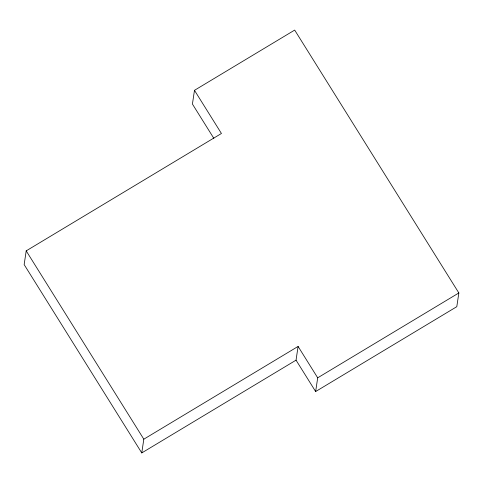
<?xml version="1.0" encoding="UTF-8"?>
<svg xmlns="http://www.w3.org/2000/svg" width="483" height="483" viewBox="0 0 483 483"><rect width="100%" height="100%" fill="white"/><g stroke="black" fill="none" stroke-linecap="round" stroke-linejoin="round"><path stroke-width="0.72" d="M296.043 360.161L315.64 391.544L456.797 306.681L458.85 292.952L294.678 30.085L194.48 90.327L221.431 133.489L26.203 250.864L24.15 264.593L141.767 452.915L296.043 360.161L298.089 346.432L143.813 439.186L141.767 452.915M194.48 90.327L192.427 104.056L213.83 138.331M315.64 391.544L317.693 377.821L298.089 346.432M317.693 377.821L458.85 292.952M26.203 250.864L143.813 439.186"/></g></svg>
